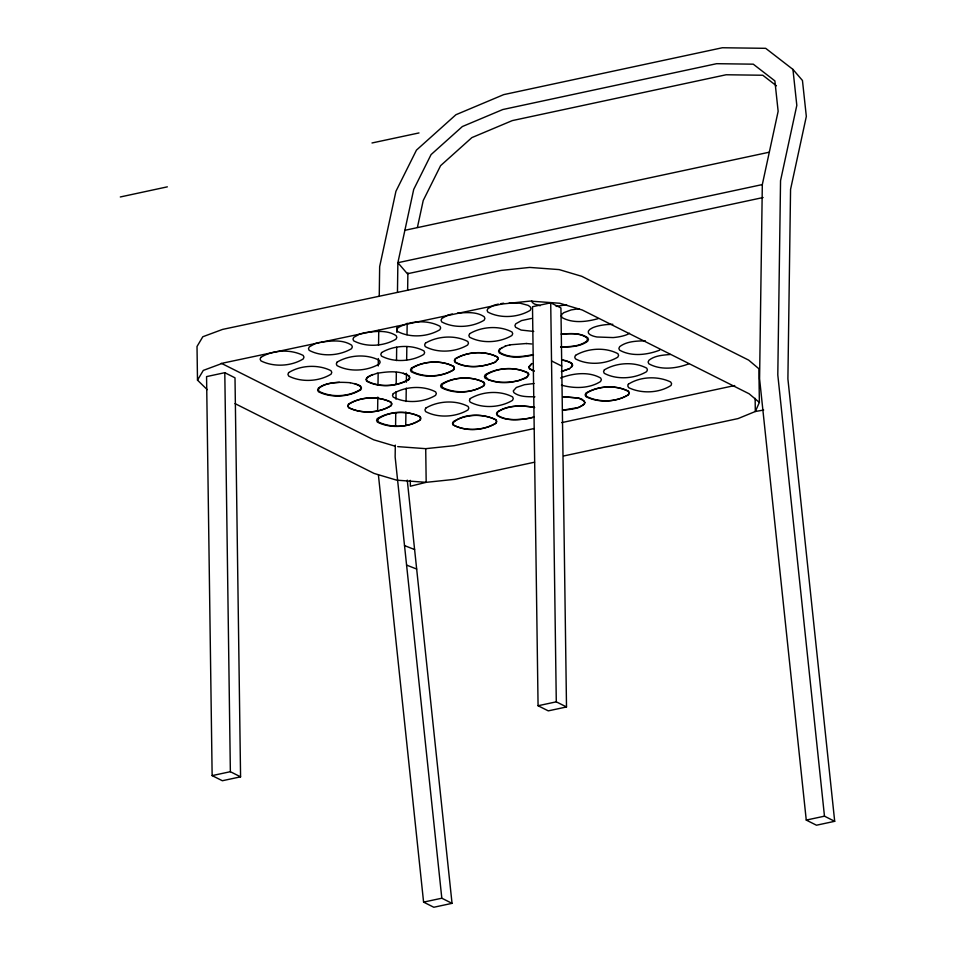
<?xml version="1.0" encoding="UTF-8"?>
<svg xmlns="http://www.w3.org/2000/svg" width="955" height="955" viewBox="0 0 955 955"><rect width="100%" height="100%" fill="white"/><g stroke="black" fill="none" stroke-linecap="round" stroke-linejoin="round"><path stroke-width="1.43" d="M377.631 410.447L377.822 397.101M377.989 385.247L378.156 373.381M378.252 365.968L378.359 358.555M378.55 345.209L378.753 330.382M379.242 296.277L379.66 266.612L395.931 191.298L416.464 150.114L455.917 114.731L503.703 94.629L722.362 47.75L765.683 48.323L792.937 69.405L802.451 80.471L806.33 116.426L790.561 189.388L787.899 378.884L834.694 821.312L816.477 825.216L806.259 820.082L759.583 378.837L762.317 184.578L778.146 111.293L774.875 80.889L753.268 64.176L716.632 63.687L502.772 109.539L462.363 126.538L431.075 154.591L413.706 189.424L397.877 262.709L397.459 292.361M395.31 445.102L395.143 456.968L441.819 898.213L452.037 903.346L407.26 480.126M395.585 425.823L395.764 412.476M395.955 399.13L396.062 391.717M396.17 384.304L396.337 372.438M396.504 360.572L396.683 347.238M396.898 332.4L396.982 326.467M405.732 425.285L405.923 411.915M406.066 401.518L406.257 388.16M406.341 382.215L406.472 373.31M406.651 359.94L406.842 346.57M407.009 334.692L407.176 323.208M407.642 290.153L407.881 272.867M417.407 227.445L423.232 200.49L440.601 165.657L471.877 137.604L512.286 120.605L726.146 74.765L762.782 75.242L776.427 85.807M418.994 132.936L371.996 142.975M207.211 389.64L197.494 380.138L197.017 346.474L202.818 336.745L222.587 329.403L501.256 270.42L529.691 267.424L559.164 269.597L581.798 276.329L748.66 360.119L758.891 368.761L759.368 402.425L755.321 411.498L738.072 418.577L563.641 455.977M197.494 380.138L203.296 370.409L223.052 363.067L501.721 304.072L530.156 301.088L559.642 303.248L582.264 309.993L749.126 393.782L759.368 402.425M120.306 196.969L167.34 186.846M495.358 362.124L498.247 358.674L497.495 356.991C484.818 350.461 467.317 351.547 455.117 358.794L454.305 360.56L454.974 362.279C466.971 369.048 482.979 367.209 495.358 362.124C483.087 366.995 467.484 368.821 455.583 362.255L454.843 360.572L455.571 358.817C467.556 351.488 485.045 350.473 497.483 357.134L498.164 358.853L495.514 361.993M532.031 363.557L529.082 367.007L529.798 368.702L534.251 371.029M571.735 367.018L572.606 365.18L571.878 363.497L566.291 360.751L561.791 359.88L569.741 362.041L571.866 363.569L572.534 365.276L569.646 368.63L561.647 371.4M531.756 363.521L528.676 366.995L529.356 368.702L533.761 371.077M569.586 368.654L561.337 371.531M502.246 347.465L500.062 349.112L499.262 350.819L499.907 352.479C509.6 358.531 522.349 356.812 533.033 354.615M629.5 333.259L627.614 334.357A25.009 8.058 -0.8 0 1 613.146 337.581L596.899 336.984A18.276 5.897 -0.8 0 1 588.387 332.925L588.352 331.182L589.796 329.427L592.613 327.78A25.009 8.058 -0.8 0 1 607.094 324.557L612.824 324.294M372.605 374.503L366.804 377.726L365.992 379.493L366.66 381.2C379.254 387.921 396.85 386.799 409.026 379.553L409.85 377.774L409.17 376.067C399.87 370.206 387.802 371.602 377.392 373.238M505.673 345.985L499.37 349.315L498.546 351.082L499.226 352.789C509.254 359.044 522.445 357.265 533.499 354.985M560.573 378.001C572.976 373.214 588.769 371.256 600.683 378.049L601.364 379.756L600.54 381.523C589.283 388.745 574.015 388.661 561.445 385.128M659.666 350.163C647.275 354.95 631.482 356.907 619.556 350.115L618.876 348.408L619.7 346.641C626.898 341.186 636.651 340.995 645.341 340.839M688.901 363.795C676.51 368.582 660.717 370.54 648.791 363.748L648.111 362.041L648.934 360.274C654.879 355.499 663.033 355.117 670.326 354.472M598.188 318.636C586.728 321.835 573.119 323.578 562.28 317.717L561.325 316.093L561.827 314.374L563.737 312.703L571.186 309.909L578.957 308.716M319.698 342.391L315.114 343.633L309.313 346.868L308.489 348.635L309.169 350.342C321.763 357.063 339.347 355.929 351.536 348.682L352.347 346.916L351.679 345.209C342.797 339.371 331.063 340.839 321.023 342.165M364.177 332.853L359.593 334.095L353.792 337.33L352.98 339.097L353.648 340.804C366.243 347.525 383.838 346.39 396.015 339.144L396.838 337.378L396.158 335.671C387.276 329.833 375.542 331.301 365.514 332.627M452.264 313.968L447.668 315.21L441.867 318.445L441.055 320.212L441.723 321.919C454.329 328.639 471.913 327.505 484.089 320.259L484.913 318.493L484.233 316.785C476.605 311.449 466.398 312.572 457.576 313.085M498.319 304.096L493.735 305.337L487.933 308.572L487.11 310.339L487.79 312.046C500.384 318.767 517.968 317.633 530.156 310.387L530.968 308.62L530.3 306.913L528.175 305.373L520.248 303.236L509.313 302.771M566.613 304.693L556.168 306.412M377.189 373.25L369.418 375.96L367.209 377.643L366.41 379.374L367.09 381.057C379.469 387.635 396.755 386.548 408.716 379.398L409.516 377.667L408.836 375.983L403.368 373.25M505.171 346.08L510.113 344.791M534.287 416.989C522.588 419.878 508.502 421.955 497.722 415.413L497.054 413.706L497.865 411.939C508.442 404.86 522.6 405.314 534.681 407.487C522.445 405.242 508.227 404.813 497.436 411.808L496.516 413.587L497.089 415.306C504.67 420.821 515.02 419.639 523.865 419.15A24.806 7.998 -0.8 0 0 533.702 417.096M404.872 230.31L769.312 152.191M762.317 184.578L397.877 262.709L407.391 273.775L763.093 197.53M224.795 372.689L206.567 376.604L212.141 775.615L222.36 780.736L240.576 776.833L235.002 377.822L224.795 372.689L230.358 771.7L240.576 776.833M550.713 302.819L532.496 306.722L538.071 705.745L548.277 710.866L566.506 706.963L560.931 307.952L550.713 302.819L556.288 701.83L566.506 706.963M534.096 428.544L454.15 445.687L425.715 448.671L397.71 446.618M561.719 422.623L734.705 385.545M534.561 462.208L454.616 479.35L426.181 482.335L410.375 486.214L410.292 480.353M212.141 775.615L230.358 771.7M538.071 705.745L556.288 701.83M378.395 474.79L423.59 902.117L441.819 898.213M806.259 820.082L824.475 816.179L834.694 821.312M452.037 903.346L433.809 907.25L423.59 902.117M763.678 410.041L755.321 411.498L755.13 398.331M500.969 303.654L503.631 303.213M531.446 318.457L521.537 320.582L515.736 323.817L514.924 325.583L515.593 327.29L521.155 330.072L533.738 331.433M509.755 344.839L526.42 343.514M350.294 382.704C339.861 382.036 327.816 381.57 319.03 388.088L318.361 389.807L319.137 391.455C331.492 397.71 348.587 396.862 360.322 389.556L360.99 387.837L360.214 386.19L354.592 383.528M563.319 410.089L578.706 407.451L584.305 404.216L585.021 402.449L582.037 399.25L578.551 398.032L563.092 396.731L578.515 398.092L584.066 400.885L584.735 402.592L583.923 404.359C577.978 409.134 569.825 409.516 562.531 410.161M534.036 383.492L524.462 384.71L516.333 387.479L513.253 390.953L513.933 392.66C519.83 397.137 527.876 396.683 534.907 396.814M339.455 382.31C332.245 383.015 324.079 383.349 318.302 388.255L317.609 390.022L318.421 391.729C331.134 398.151 348.718 397.28 360.787 389.759L361.479 387.993L360.668 386.298L358.412 384.781L350.151 382.692M560.597 347.059C569.717 346.952 580.031 346.975 587.647 341.257L588.471 339.491L587.791 337.784C580.163 332.447 569.956 333.57 561.122 334.083C569.669 333.665 579.649 332.519 586.931 337.879L587.48 339.562L586.573 341.293C579.351 346.534 569.753 346.749 561.146 346.832M398.175 480.281L426.181 482.335L425.715 448.671M526.229 343.514L531.684 343.979M540.148 305.731L534.466 304.024L532.341 302.496L531.672 300.789M394.821 446.092L373.608 439.766L221.309 363.294M396.707 480.174L374.074 473.429L235.026 403.607M404.514 545.592L414.613 549.543M406.579 565.085L416.667 569.049M551.524 360.942L561.743 366.063M453.159 424.736L452.575 423.387C462.518 412.703 483.505 413.694 496.063 419.782L496.803 421.501L496.051 423.28C483.827 430.693 465.825 431.887 453.255 424.951C465.849 431.66 483.433 430.538 495.609 423.292L496.421 421.525L495.752 419.818C483.135 413.085 465.467 414.231 453.327 421.609L452.563 423.244L453.243 424.951M792.937 69.405L796.816 105.36L780.545 180.674L777.8 374.933L824.475 816.179M378.24 418.827L377.774 420.558L378.777 422.217C391.395 427.995 408.8 427.828 420.451 419.818L420.916 418.075L419.913 416.428C406.937 410.447 389.437 411.032 377.249 418.648L376.568 420.415L377.38 422.11C390.082 428.544 407.678 427.673 419.746 420.152L420.427 418.386L419.615 416.678C407.248 410.34 389.819 411.08 378.24 418.827M628.33 384.232L627.769 385.999L628.7 387.682C641.485 393.854 659.093 393.209 671.043 385.438L671.604 383.671L670.673 381.988C657.888 375.816 640.292 376.449 628.33 384.232M348.694 404.287L348.086 406.042L348.981 407.737C361.73 413.981 379.314 413.264 391.299 405.577L391.896 403.81L391.001 402.127C378.156 395.859 360.572 396.6 348.432 404.18L347.739 405.947L348.551 407.642C361.265 414.076 378.849 413.205 390.929 405.672L391.61 403.905L390.798 402.21C378.18 395.8 360.596 396.647 348.694 404.287M486.131 374.945L485.534 376.688L488.721 379.839L496.863 381.857A21.619 6.972 -0.8 0 0 512.596 381.749L518.553 380.759L526.301 377.929L528.927 374.479L528.043 372.808C515.115 366.553 497.591 367.353 485.247 374.718L484.436 376.485L485.104 378.192C497.698 384.913 515.294 383.779 527.47 376.533L528.294 374.766L527.614 373.059C515.318 366.422 497.842 367.436 486.131 374.945M442.452 384.197L441.819 385.927L442.631 387.575C455.069 393.794 472.283 393.018 484.054 385.593L484.698 383.874L483.875 382.215C471.09 375.888 453.649 376.819 441.425 384.113L440.601 385.88L441.282 387.587C453.876 394.308 471.46 393.174 483.648 385.927L484.46 384.161L483.791 382.454C471.543 375.84 454.198 376.831 442.452 384.197M586.585 393.138L585.916 394.893L586.74 396.564C599.286 402.795 616.763 402.222 628.665 394.594L629.333 392.851L628.509 391.168C615.712 384.758 598.212 385.772 585.94 393.054L585.129 394.821L585.797 396.528C598.403 403.189 615.963 402.222 628.163 394.869L628.987 393.102L628.306 391.395C615.939 384.758 598.439 385.701 586.585 393.138M260.799 357.397L260.118 359.164L260.93 360.859C273.631 367.281 291.227 366.41 303.296 358.889L303.976 357.122L303.165 355.427C290.463 348.993 272.879 349.864 260.799 357.397M288.613 372.641L287.933 374.408L288.744 376.103C301.446 382.525 319.042 381.654 331.11 374.133L331.791 372.366L330.979 370.671C318.278 364.237 300.682 365.108 288.613 372.641M412.118 368.188L411.438 369.919L412.214 371.579C424.629 377.882 441.819 377.01 453.637 369.681L454.317 367.95L453.53 366.29C440.84 359.88 423.447 360.954 411.295 368.188L410.471 369.967L411.151 371.674C423.745 378.383 441.329 377.261 453.518 370.015L454.329 368.248L453.661 366.541C441.341 359.916 423.948 360.835 412.118 368.188M393.269 393.627L392.493 395.394L393.209 397.101C405.839 403.738 423.423 402.676 435.576 395.346L436.351 393.579L435.635 391.884C423.005 385.247 405.421 386.298 393.269 393.627M337.127 362.1L336.303 363.867L336.984 365.586C349.578 372.295 367.162 371.173 379.35 363.927L380.162 362.16L379.493 360.441C366.887 353.732 349.303 354.854 337.127 362.1M381.606 352.574L380.782 354.341L381.463 356.048C394.057 362.769 411.641 361.635 423.829 354.389L424.653 352.622L423.972 350.915C411.378 344.194 393.794 345.316 381.606 352.574M397.626 327.935L396.803 329.702L397.483 331.409C410.077 338.13 427.661 336.996 439.849 329.75L440.673 327.983L439.992 326.276C427.398 319.555 409.814 320.689 397.626 327.935M425.441 343.167L424.617 344.934L425.297 346.653C437.891 353.362 455.475 352.24 467.663 344.994L468.475 343.227L467.807 341.508C455.213 334.799 437.617 335.921 425.441 343.167M425.763 408.119L424.939 409.886L425.62 411.593C438.214 418.314 455.798 417.18 467.986 409.934L468.798 408.167L468.129 406.46C455.535 399.739 437.939 400.873 425.763 408.119M469.681 333.689L468.869 335.456L469.538 337.163C482.132 343.884 499.728 342.75 511.904 335.503L512.728 333.737L512.047 332.03C499.453 325.309 481.869 326.443 469.681 333.689M470.242 398.581L469.418 400.348L470.099 402.055C482.693 408.776 500.289 407.654 512.465 400.396L513.289 398.629L512.608 396.922C500.014 390.213 482.43 391.335 470.242 398.581M575.555 355.356L574.743 357.122L575.411 358.829C588.005 365.55 605.601 364.416 617.778 357.17L618.601 355.403L617.921 353.696C605.327 346.975 587.743 348.109 575.555 355.356M604.384 369.824L603.56 371.591L604.24 373.31C616.835 380.018 634.418 378.896 646.607 371.65L647.418 369.883L646.75 368.164C634.144 361.456 616.56 362.578 604.384 369.824"/></g></svg>
